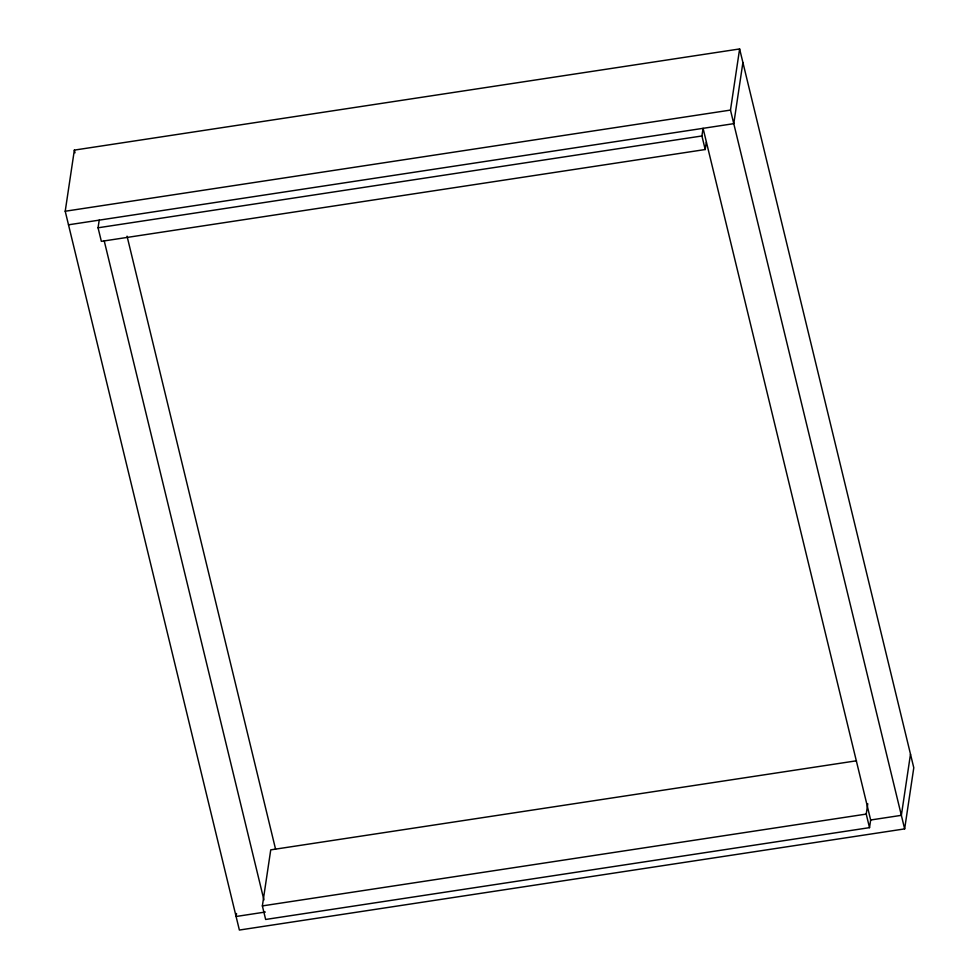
<?xml version="1.0" encoding="UTF-8"?>
<svg xmlns="http://www.w3.org/2000/svg" width="979" height="979" viewBox="0 0 979 979"><rect width="100%" height="100%" fill="white"/><g stroke="black" fill="none" stroke-linecap="round" stroke-linejoin="round"><path stroke-width="1.47" d="M65.214 211.244L74.355 150.105L739.622 48.95L913.786 767.756L904.645 828.895L239.378 930.05L65.214 211.244L730.481 110.089L739.622 48.95M706.312 142.151L705.21 149.53L101.351 241.348L98.059 227.789L99.209 220.14M236.539 913.505L236.098 916.491L265.333 912.036M705.21 149.53L701.919 135.971L703.069 128.322L870.661 819.998L869.511 827.647L265.652 919.465L262.372 905.905L270.742 849.858L856.49 760.793M742.902 62.509L733.773 123.66L68.506 224.803M869.511 827.647L866.231 814.087L867.773 803.759M910.494 754.197L901.365 815.336L870.661 819.998M98.059 227.789L701.919 135.971M262.372 905.905L866.231 814.087M730.481 110.089L904.645 828.895M127.05 236.184L275.576 849.197M104.239 240.92L263.926 899.946M74.355 150.105L75.016 152.822"/></g></svg>
